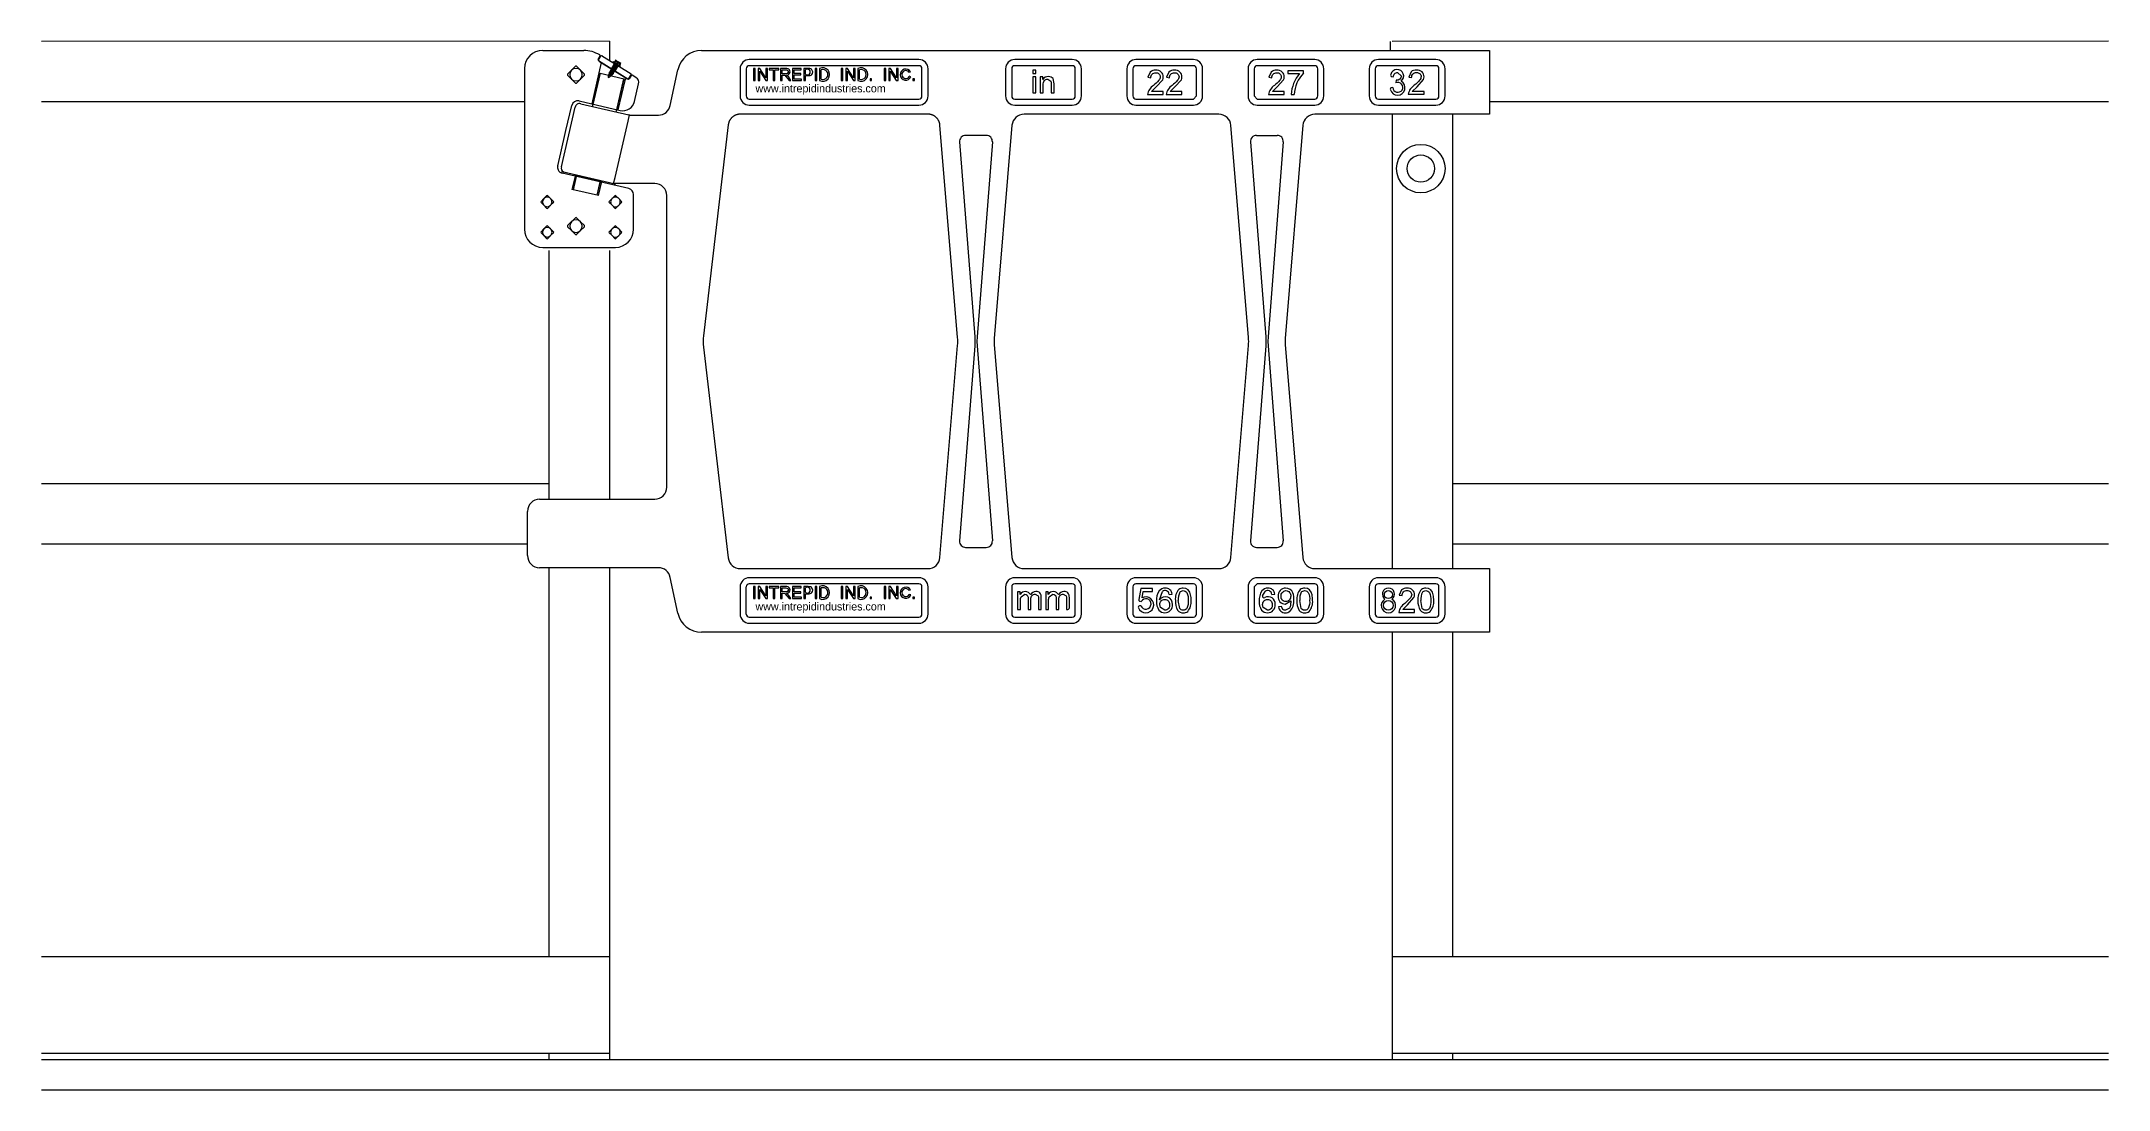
# Model space of a CAD drawing. Header units: inches. Extents: x -20 to 65.3, y -18.7 to 24.5.
import ezdxf

# ---------------------------------------------------------------- set-up
doc = ezdxf.new("R2010")
doc.units = ezdxf.units.IN
doc.header["$LTSCALE"] = 0.03937
doc.header["$MEASUREMENT"] = 0
doc.linetypes.add('DYN_DIM', pattern=[0.101481, 0.028995, -0.072487])
doc.styles.add('DYN_DIM', font='LFAX.TTF')

msp = doc.modelspace()

# ---------------------------------------------------------------- linework, layer by layer
for p, q in [((3.444, 24.505), (-19.986, 24.504)), ((0.694, 24.13), (2.386, 24.13)), ((2.981, 23.749), (3.068, 23.89)), ((3, 23.739), (3.098, 23.897)), ((3.058, 23.934), (3.045, 23.942)), ((3.143, 23.907), (3.168, 23.891)), ((3.168, 23.891), (4.303, 23.188)), ((3.444, 24.505), (3.444, 23.72)), ((7.248, 24.125), (39.755, 24.125)), ((35.653, 24.504), (35.653, 24.125)), ((65.289, 24.505), (35.728, 24.504)), ((39.755, 24.125), (39.755, 23.875)), ((-0.056, 23.38), (-0.056, 20.825)), ((1.724, 23.153), (1.885, 23.313)), ((1.885, 22.946), (1.724, 23.107)), ((1.885, 23.313), (2.046, 23.474)), ((2.092, 23.474), (2.253, 23.313)), ((2.253, 23.313), (2.414, 23.153)), ((2.414, 23.107), (2.253, 22.946)), ((3.11, 23.631), (2.716, 21.925)), ((2.76, 21.85), (3.07, 23.19)), ((2.763, 21.85), (3.072, 23.189)), ((4.212, 22.948), (2.991, 23.705)), ((3.011, 23.695), (3.037, 23.679)), ((3.011, 23.203), (4.107, 22.95)), ((3.037, 23.679), (4.171, 22.975)), ((3.402, 23.011), (3.424, 23.142)), ((3.538, 23.097), (3.411, 23.005)), ((3.477, 23.122), (3.424, 23.142)), ((3.426, 23.143), (3.431, 23.143)), ((3.431, 23.19), (3.428, 23.168)), ((3.428, 23.168), (3.429, 23.164)), ((3.428, 23.168), (3.493, 23.148)), ((3.435, 23.153), (3.428, 23.142)), ((3.455, 23.111), (3.428, 23.142)), ((3.428, 23.142), (3.48, 23.126)), ((3.436, 23.15), (3.429, 23.164)), ((3.537, 23.102), (3.431, 23.19)), ((3.501, 23.16), (3.431, 23.19)), ((3.487, 23.138), (3.435, 23.153)), ((3.435, 23.153), (3.509, 23.078)), ((3.437, 23.19), (3.46, 23.19)), ((3.448, 23.231), (3.448, 23.23)), ((3.448, 23.231), (3.525, 23.2)), ((3.452, 23.237), (3.449, 23.232)), ((3.465, 23.198), (3.449, 23.229)), ((3.529, 23.206), (3.452, 23.237)), ((3.452, 23.236), (3.504, 23.19)), ((3.452, 23.225), (3.519, 23.17)), ((3.455, 23.136), (3.508, 23.081)), ((3.455, 23.111), (3.509, 23.078)), ((3.465, 23.201), (3.457, 23.189)), ((3.531, 23.111), (3.457, 23.189)), ((3.457, 23.189), (3.509, 23.173)), ((3.459, 23.238), (3.49, 23.237)), ((3.516, 23.185), (3.465, 23.201)), ((3.465, 23.201), (3.538, 23.122)), ((3.48, 23.126), (3.477, 23.122)), ((3.477, 23.122), (3.538, 23.097)), ((3.481, 23.284), (3.478, 23.28)), ((3.478, 23.277), (3.478, 23.279)), ((3.478, 23.279), (3.555, 23.247)), ((3.494, 23.245), (3.478, 23.276)), ((3.48, 23.126), (3.531, 23.111)), ((3.558, 23.253), (3.481, 23.284)), ((3.481, 23.283), (3.533, 23.238)), ((3.548, 23.217), (3.481, 23.272)), ((3.494, 23.248), (3.487, 23.236)), ((3.513, 23.206), (3.487, 23.236)), ((3.487, 23.236), (3.538, 23.221)), ((3.493, 23.148), (3.487, 23.138)), ((3.538, 23.122), (3.487, 23.138)), ((3.489, 23.285), (3.519, 23.284)), ((3.572, 23.121), (3.493, 23.148)), ((3.545, 23.232), (3.494, 23.248)), ((3.494, 23.248), (3.539, 23.202)), ((3.509, 23.173), (3.501, 23.16)), ((3.506, 23.189), (3.573, 23.134)), ((3.507, 23.324), (3.507, 23.326)), ((3.507, 23.326), (3.584, 23.294)), ((3.524, 23.292), (3.507, 23.323)), ((3.511, 23.332), (3.508, 23.327)), ((3.509, 23.173), (3.56, 23.158)), ((3.51, 23.33), (3.562, 23.285)), ((3.578, 23.264), (3.51, 23.319)), ((3.588, 23.3), (3.511, 23.332)), ((3.523, 23.295), (3.516, 23.283)), ((3.543, 23.253), (3.516, 23.283)), ((3.516, 23.283), (3.567, 23.268)), ((3.56, 23.158), (3.516, 23.204)), ((3.525, 23.2), (3.516, 23.185)), ((3.568, 23.17), (3.516, 23.185)), ((3.518, 23.332), (3.548, 23.332)), ((3.521, 23.168), (3.572, 23.125)), ((3.575, 23.28), (3.523, 23.295)), ((3.523, 23.295), (3.568, 23.249)), ((3.525, 23.2), (3.602, 23.169)), ((3.527, 23.374), (3.659, 23.587)), ((3.538, 23.221), (3.529, 23.206)), ((3.606, 23.174), (3.529, 23.206)), ((3.661, 23.276), (3.531, 23.37)), ((3.538, 23.122), (3.531, 23.111)), ((3.531, 23.114), (3.538, 23.099)), ((3.535, 23.236), (3.603, 23.181)), ((3.536, 23.372), (3.536, 23.373)), ((3.536, 23.373), (3.613, 23.342)), ((3.537, 23.369), (3.536, 23.371)), ((3.563, 23.121), (3.536, 23.121)), ((3.54, 23.379), (3.537, 23.374)), ((3.543, 23.363), (3.537, 23.369)), ((3.538, 23.221), (3.59, 23.205)), ((3.538, 23.097), (3.539, 23.099)), ((3.617, 23.347), (3.54, 23.379)), ((3.54, 23.378), (3.586, 23.337)), ((3.553, 23.339), (3.54, 23.365)), ((3.541, 23.2), (3.568, 23.17)), ((3.553, 23.342), (3.545, 23.331)), ((3.572, 23.3), (3.545, 23.331)), ((3.545, 23.331), (3.597, 23.315)), ((3.59, 23.205), (3.545, 23.251)), ((3.555, 23.247), (3.545, 23.232)), ((3.597, 23.217), (3.545, 23.232)), ((3.547, 23.379), (3.577, 23.379)), ((3.607, 23.312), (3.547, 23.359)), ((3.602, 23.17), (3.551, 23.215)), ((3.591, 23.332), (3.553, 23.342)), ((3.553, 23.342), (3.597, 23.296)), ((3.555, 23.247), (3.632, 23.216)), ((3.567, 23.268), (3.558, 23.253)), ((3.635, 23.222), (3.558, 23.253)), ((3.56, 23.158), (3.568, 23.17)), ((3.56, 23.161), (3.576, 23.129)), ((3.577, 23.127), (3.563, 23.13)), ((3.565, 23.419), (3.565, 23.42)), ((3.565, 23.42), (3.642, 23.389)), ((3.565, 23.283), (3.632, 23.228)), ((3.595, 23.168), (3.565, 23.168)), ((3.574, 23.123), (3.565, 23.129)), ((3.569, 23.426), (3.566, 23.421)), ((3.582, 23.387), (3.566, 23.418)), ((3.567, 23.268), (3.619, 23.252)), ((3.646, 23.395), (3.569, 23.426)), ((3.569, 23.425), (3.621, 23.379)), ((3.636, 23.359), (3.569, 23.414)), ((3.57, 23.247), (3.597, 23.217)), ((3.572, 23.121), (3.574, 23.123)), ((3.619, 23.252), (3.574, 23.298)), ((3.576, 23.126), (3.574, 23.123)), ((3.582, 23.39), (3.575, 23.378)), ((3.601, 23.347), (3.575, 23.378)), ((3.575, 23.378), (3.626, 23.362)), ((3.584, 23.294), (3.575, 23.28)), ((3.626, 23.264), (3.575, 23.28)), ((3.576, 23.427), (3.607, 23.426)), ((3.577, 23.129), (3.577, 23.127)), ((3.632, 23.217), (3.58, 23.263)), ((3.633, 23.374), (3.582, 23.39)), ((3.582, 23.39), (3.627, 23.343)), ((3.584, 23.294), (3.661, 23.263)), ((3.599, 23.294), (3.587, 23.3)), ((3.603, 23.655), (3.588, 23.631)), ((3.597, 23.315), (3.588, 23.3)), ((3.665, 23.269), (3.588, 23.3)), ((3.589, 23.208), (3.606, 23.177)), ((3.597, 23.217), (3.59, 23.205)), ((3.604, 23.327), (3.594, 23.331)), ((3.594, 23.33), (3.663, 23.272)), ((3.624, 23.215), (3.594, 23.216)), ((3.598, 23.473), (3.595, 23.468)), ((3.595, 23.466), (3.595, 23.467)), ((3.595, 23.467), (3.672, 23.436)), ((3.611, 23.434), (3.595, 23.465)), ((3.597, 23.315), (3.646, 23.298)), ((3.675, 23.442), (3.598, 23.473)), ((3.598, 23.472), (3.65, 23.426)), ((3.665, 23.406), (3.598, 23.461)), ((3.599, 23.294), (3.626, 23.264)), ((3.605, 23.173), (3.602, 23.169)), ((3.898, 23.472), (3.603, 23.655)), ((3.648, 23.299), (3.603, 23.346)), ((3.611, 23.437), (3.604, 23.425)), ((3.631, 23.395), (3.604, 23.425)), ((3.604, 23.425), (3.655, 23.409)), ((3.613, 23.342), (3.604, 23.327)), ((3.655, 23.311), (3.604, 23.327)), ((3.606, 23.474), (3.636, 23.473)), ((3.606, 23.176), (3.606, 23.174)), ((3.661, 23.264), (3.609, 23.31)), ((3.663, 23.421), (3.611, 23.437)), ((3.611, 23.437), (3.656, 23.391)), ((3.613, 23.342), (3.69, 23.31)), ((3.626, 23.362), (3.617, 23.347)), ((3.619, 23.252), (3.626, 23.264)), ((3.619, 23.255), (3.635, 23.224)), ((3.623, 23.377), (3.69, 23.322)), ((3.654, 23.262), (3.623, 23.263)), ((3.624, 23.513), (3.624, 23.515)), ((3.624, 23.515), (3.778, 23.452)), ((3.641, 23.481), (3.624, 23.512)), ((3.625, 23.516), (3.628, 23.521)), ((3.626, 23.362), (3.677, 23.347)), ((3.695, 23.453), (3.627, 23.508)), ((3.782, 23.458), (3.628, 23.521)), ((3.628, 23.519), (3.679, 23.474)), ((3.629, 23.342), (3.655, 23.311)), ((3.635, 23.221), (3.632, 23.216)), ((3.64, 23.484), (3.633, 23.472)), ((3.66, 23.442), (3.633, 23.472)), ((3.633, 23.472), (3.684, 23.457)), ((3.677, 23.347), (3.633, 23.393)), ((3.642, 23.389), (3.633, 23.374)), ((3.685, 23.358), (3.633, 23.374)), ((3.635, 23.521), (3.665, 23.521)), ((3.635, 23.223), (3.635, 23.222)), ((3.69, 23.312), (3.638, 23.357)), ((3.743, 23.453), (3.64, 23.484)), ((3.64, 23.484), (3.685, 23.438)), ((3.642, 23.389), (3.719, 23.357)), ((3.7, 23.719), (3.644, 23.629)), ((3.655, 23.409), (3.646, 23.395)), ((3.723, 23.363), (3.646, 23.395)), ((3.646, 23.298), (3.648, 23.299)), ((3.655, 23.311), (3.648, 23.299)), ((3.648, 23.303), (3.65, 23.298)), ((3.65, 23.298), (3.652, 23.295)), ((3.652, 23.624), (3.708, 23.714)), ((3.652, 23.425), (3.72, 23.37)), ((3.652, 23.295), (3.664, 23.271)), ((3.653, 23.56), (3.653, 23.562)), ((3.653, 23.562), (3.8, 23.499)), ((3.683, 23.31), (3.653, 23.31)), ((3.657, 23.568), (3.654, 23.563)), ((3.67, 23.528), (3.654, 23.56)), ((3.655, 23.409), (3.707, 23.394)), ((3.757, 23.525), (3.657, 23.568)), ((3.709, 23.521), (3.657, 23.567)), ((3.67, 23.544), (3.657, 23.555)), ((3.658, 23.389), (3.685, 23.358)), ((3.66, 23.292), (3.658, 23.291)), ((3.664, 23.268), (3.661, 23.263)), ((3.67, 23.531), (3.662, 23.519)), ((3.689, 23.489), (3.662, 23.519)), ((3.662, 23.519), (3.765, 23.488)), ((3.707, 23.394), (3.662, 23.44)), ((3.672, 23.436), (3.663, 23.421)), ((3.714, 23.406), (3.663, 23.421)), ((3.664, 23.568), (3.69, 23.568)), ((3.665, 23.27), (3.665, 23.269)), ((3.719, 23.359), (3.668, 23.404)), ((3.773, 23.5), (3.67, 23.531)), ((3.67, 23.531), (3.706, 23.492)), ((3.672, 23.436), (3.749, 23.405)), ((3.684, 23.457), (3.675, 23.442)), ((3.752, 23.411), (3.675, 23.442)), ((3.677, 23.347), (3.685, 23.358)), ((3.677, 23.35), (3.694, 23.318)), ((3.694, 23.316), (3.677, 23.32)), ((3.68, 23.279), (3.812, 23.492)), ((3.682, 23.472), (3.749, 23.417)), ((3.712, 23.357), (3.682, 23.357)), ((3.684, 23.457), (3.736, 23.441)), ((3.687, 23.436), (3.714, 23.406)), ((3.689, 23.701), (3.901, 23.569)), ((3.718, 23.536), (3.691, 23.566)), ((3.736, 23.441), (3.691, 23.487)), ((3.691, 23.311), (3.693, 23.315)), ((3.694, 23.318), (3.694, 23.316)), ((3.749, 23.406), (3.697, 23.452)), ((3.703, 23.725), (3.7, 23.719)), ((3.708, 23.714), (3.7, 23.719)), ((3.705, 23.725), (3.703, 23.725)), ((3.705, 23.725), (3.757, 23.692)), ((3.716, 23.507), (3.706, 23.492)), ((3.706, 23.492), (3.714, 23.485)), ((3.706, 23.397), (3.723, 23.366)), ((3.714, 23.406), (3.707, 23.394)), ((3.719, 23.513), (3.711, 23.519)), ((3.741, 23.404), (3.711, 23.405)), ((3.724, 23.5), (3.716, 23.507)), ((3.717, 23.483), (3.743, 23.453)), ((3.728, 23.528), (3.719, 23.513)), ((3.722, 23.362), (3.719, 23.357)), ((3.728, 23.528), (3.72, 23.535)), ((3.723, 23.365), (3.723, 23.363)), ((3.778, 23.453), (3.726, 23.499)), ((3.765, 23.488), (3.728, 23.528)), ((3.728, 23.506), (3.778, 23.464)), ((3.733, 23.705), (3.747, 23.698)), ((3.736, 23.539), (3.746, 23.531)), ((3.743, 23.453), (3.736, 23.441)), ((3.736, 23.444), (3.752, 23.413)), ((3.771, 23.451), (3.74, 23.452)), ((3.799, 23.658), (3.743, 23.568)), ((3.748, 23.529), (3.773, 23.5)), ((3.752, 23.409), (3.749, 23.405)), ((3.752, 23.412), (3.752, 23.411)), ((3.758, 23.558), (3.814, 23.649)), ((3.773, 23.5), (3.765, 23.488)), ((3.765, 23.491), (3.781, 23.46)), ((3.769, 23.685), (3.863, 23.626)), ((3.802, 23.498), (3.77, 23.499)), ((3.781, 23.457), (3.778, 23.452)), ((3.782, 23.459), (3.782, 23.458)), ((3.799, 23.658), (3.814, 23.649)), ((3.851, 23.633), (3.839, 23.639)), ((3.905, 23.592), (3.849, 23.502)), ((3.857, 23.497), (3.913, 23.588)), ((3.915, 23.594), (3.873, 23.62)), ((3.884, 23.448), (3.898, 23.472)), ((3.913, 23.588), (3.905, 23.592)), ((3.913, 23.588), (3.916, 23.593)), ((3.916, 23.593), (3.915, 23.594)), ((4.241, 22.969), (4.339, 23.127)), ((4.343, 23.1), (4.256, 22.958)), ((4.303, 23.188), (4.329, 23.172)), ((4.541, 23.015), (4.387, 23.11)), ((5.957, 21.859), (6.27, 23.333)), ((8.839, 23.375), (8.839, 22.25)), ((9.089, 23.375), (9.089, 22.25)), ((16.214, 23.75), (9.214, 23.75)), ((16.214, 23.5), (9.214, 23.5)), ((9.393, 23.384), (9.393, 22.887)), ((9.459, 23.384), (9.393, 23.384)), ((9.459, 22.887), (9.459, 23.384)), ((9.58, 23.384), (9.58, 22.887)), ((9.65, 23.384), (9.58, 23.384)), ((9.646, 23.268), (9.895, 22.887)), ((9.646, 22.887), (9.646, 23.268)), ((9.899, 23.003), (9.65, 23.384)), ((9.899, 23.384), (9.899, 23.003)), ((9.966, 23.384), (9.899, 23.384)), ((9.966, 22.887), (9.966, 23.384)), ((10.041, 23.384), (10.041, 23.327)), ((10.432, 23.384), (10.041, 23.384)), ((10.041, 23.327), (10.203, 23.327)), ((10.203, 23.327), (10.203, 22.887)), ((10.27, 23.327), (10.432, 23.327)), ((10.27, 22.887), (10.27, 23.327)), ((10.432, 23.327), (10.432, 23.384)), ((10.502, 23.384), (10.502, 22.887)), ((10.568, 23.164), (10.568, 23.327)), ((10.568, 23.107), (10.68, 23.104)), ((10.568, 22.887), (10.568, 23.107)), ((10.68, 23.104), (10.855, 22.887)), ((10.848, 23.022), (10.758, 23.113)), ((11.002, 23.384), (11.002, 22.887)), ((11.357, 23.384), (11.002, 23.384)), ((11.068, 23.327), (11.357, 23.327)), ((11.068, 23.173), (11.068, 23.327)), ((11.339, 23.173), (11.068, 23.173)), ((11.068, 23.116), (11.339, 23.116)), ((11.068, 22.944), (11.068, 23.116)), ((11.339, 23.116), (11.339, 23.173)), ((11.357, 23.327), (11.357, 23.384)), ((11.463, 23.384), (11.463, 22.887)), ((11.529, 23.149), (11.529, 23.327)), ((11.529, 22.887), (11.529, 23.092)), ((11.929, 23.384), (11.929, 22.887)), ((11.996, 23.384), (11.929, 23.384)), ((11.996, 22.887), (11.996, 23.384)), ((12.116, 23.384), (12.116, 22.887)), ((12.182, 22.944), (12.182, 23.327)), ((13.008, 23.384), (13.008, 22.887)), ((13.074, 23.384), (13.008, 23.384)), ((13.074, 22.887), (13.074, 23.384)), ((13.194, 23.384), (13.194, 22.887)), ((13.265, 23.384), (13.194, 23.384)), ((13.261, 23.268), (13.51, 22.887)), ((13.261, 22.887), (13.261, 23.268)), ((13.514, 23.003), (13.265, 23.384)), ((13.514, 23.384), (13.514, 23.003)), ((13.58, 23.384), (13.514, 23.384)), ((13.58, 22.887), (13.58, 23.384)), ((13.694, 23.384), (13.694, 22.887)), ((13.761, 22.944), (13.761, 23.327)), ((14.779, 23.384), (14.779, 22.887)), ((14.845, 23.384), (14.779, 23.384)), ((14.845, 22.887), (14.845, 23.384)), ((14.966, 23.384), (14.966, 22.887)), ((15.036, 23.384), (14.966, 23.384)), ((15.032, 23.268), (15.281, 22.887)), ((15.032, 22.887), (15.032, 23.268)), ((15.285, 23.003), (15.036, 23.384)), ((15.285, 23.384), (15.285, 23.003)), ((15.351, 23.384), (15.285, 23.384)), ((15.351, 22.887), (15.351, 23.384)), ((15.803, 23.232), (15.869, 23.247)), ((15.881, 23.045), (15.815, 23.061)), ((16.339, 22.25), (16.339, 23.375)), ((16.589, 22.25), (16.589, 23.375)), ((19.79, 23.375), (19.79, 22.25)), ((20.04, 23.375), (20.04, 22.25)), ((22.54, 23.75), (20.165, 23.75)), ((22.54, 23.5), (20.165, 23.5)), ((20.909, 23.309), (20.909, 23.171)), ((21.03, 23.309), (20.909, 23.309)), ((20.909, 23.171), (21.03, 23.171)), ((20.909, 23.038), (20.909, 22.378)), ((21.03, 23.038), (20.909, 23.038)), ((21.03, 23.171), (21.03, 23.309)), ((21.03, 22.378), (21.03, 23.038)), ((21.217, 23.038), (21.217, 22.378)), ((21.325, 23.038), (21.217, 23.038)), ((21.325, 22.936), (21.325, 23.038)), ((22.665, 22.25), (22.665, 23.375)), ((22.915, 22.25), (22.915, 23.375)), ((24.79, 23.375), (24.79, 22.25)), ((25.04, 23.375), (25.04, 22.25)), ((27.54, 23.75), (25.165, 23.75)), ((27.54, 23.5), (25.165, 23.5)), ((27.665, 22.25), (27.665, 23.375)), ((27.915, 22.25), (27.915, 23.375)), ((29.79, 23.375), (29.79, 22.25)), ((30.04, 23.375), (30.04, 22.25)), ((32.54, 23.75), (30.165, 23.75)), ((32.54, 23.5), (30.165, 23.5)), ((31.427, 23.294), (31.427, 23.174)), ((32.072, 23.294), (31.427, 23.294)), ((31.427, 23.174), (31.915, 23.174)), ((32.072, 23.197), (32.072, 23.294)), ((32.665, 22.25), (32.665, 23.375)), ((32.915, 22.25), (32.915, 23.375)), ((34.79, 23.375), (34.79, 22.25)), ((35.04, 23.375), (35.04, 22.25)), ((37.54, 23.75), (35.165, 23.75)), ((37.54, 23.5), (35.165, 23.5)), ((35.727, 23.052), (35.778, 23.044)), ((36.417, 23.032), (36.537, 23.014)), ((37.665, 22.25), (37.665, 23.375)), ((37.915, 22.25), (37.915, 23.375)), ((39.755, 23.875), (39.755, 21.75)), ((2.046, 22.785), (1.885, 22.946)), ((2.253, 22.946), (2.092, 22.785)), ((3.402, 23.011), (3.411, 23.005)), ((3.737, 21.625), (4.046, 22.964)), ((3.74, 21.624), (4.049, 22.964)), ((3.812, 21.672), (4.107, 22.95)), ((4.12, 23.005), (4.107, 22.95)), ((4.171, 22.975), (4.197, 22.959)), ((4.488, 22.029), (4.653, 22.746)), ((9.393, 22.887), (9.459, 22.887)), ((9.58, 22.887), (9.646, 22.887)), ((9.895, 22.887), (9.966, 22.887)), ((10.203, 22.887), (10.27, 22.887)), ((10.502, 22.887), (10.568, 22.887)), ((10.932, 22.887), (10.848, 23.022)), ((10.855, 22.887), (10.932, 22.887)), ((11.002, 22.887), (11.369, 22.887)), ((11.369, 22.944), (11.068, 22.944)), ((11.369, 22.887), (11.369, 22.944)), ((11.463, 22.887), (11.529, 22.887)), ((11.929, 22.887), (11.996, 22.887)), ((13.008, 22.887), (13.074, 22.887)), ((13.194, 22.887), (13.261, 22.887)), ((13.51, 22.887), (13.58, 22.887)), ((14.197, 22.953), (14.197, 22.887)), ((14.264, 22.953), (14.197, 22.953)), ((14.197, 22.887), (14.264, 22.887)), ((14.264, 22.887), (14.264, 22.953)), ((14.779, 22.887), (14.845, 22.887)), ((14.966, 22.887), (15.032, 22.887)), ((15.281, 22.887), (15.351, 22.887)), ((15.969, 22.953), (15.969, 22.887)), ((16.035, 22.953), (15.969, 22.953)), ((15.969, 22.887), (16.035, 22.887)), ((16.035, 22.887), (16.035, 22.953)), ((20.909, 22.378), (21.03, 22.378)), ((21.217, 22.378), (21.337, 22.378)), ((21.674, 22.378), (21.795, 22.378)), ((25.641, 22.312), (26.292, 22.312)), ((25.659, 23.023), (25.78, 23.005)), ((26.292, 22.433), (25.803, 22.433)), ((26.292, 22.312), (26.292, 22.433)), ((26.412, 22.312), (27.063, 22.312)), ((26.431, 23.023), (26.551, 23.005)), ((27.063, 22.433), (26.574, 22.433)), ((27.063, 22.312), (27.063, 22.433)), ((27.54, 22.125), (27.665, 22.25)), ((30.04, 22.25), (30.165, 22.125)), ((30.632, 22.312), (31.283, 22.312)), ((30.65, 23.023), (30.771, 23.005)), ((31.283, 22.433), (30.794, 22.433)), ((31.283, 22.312), (31.283, 22.433)), ((31.566, 22.312), (31.686, 22.312)), ((35.766, 22.599), (35.71, 22.59)), ((35.902, 22.9), (35.888, 22.791)), ((36.399, 22.322), (37.049, 22.322)), ((37.049, 22.442), (36.56, 22.442)), ((37.049, 22.322), (37.049, 22.442)), ((-0.056, 22.005), (-19.986, 22.004)), ((1.47, 19.326), (2.038, 21.787)), ((1.654, 20.825), (1.893, 21.859)), ((2.193, 22.046), (3.888, 21.655)), ((2.263, 21.927), (4.251, 21.468)), ((4.214, 21.213), (4.273, 21.466)), ((4.294, 21.463), (4.251, 21.468)), ((4.294, 21.463), (5.468, 21.463)), ((9.214, 22.125), (16.214, 22.125)), ((9.214, 21.875), (16.214, 21.875)), ((20.165, 22.125), (22.54, 22.125)), ((20.165, 21.875), (22.54, 21.875)), ((28.584, 21.5), (20.55, 21.5)), ((25.165, 22.125), (27.54, 22.125)), ((25.165, 21.875), (27.54, 21.875)), ((30.165, 22.125), (32.54, 22.125)), ((30.165, 21.875), (32.54, 21.875)), ((39.755, 21.5), (32.55, 21.5)), ((35.165, 22.125), (37.54, 22.125)), ((35.165, 21.875), (37.54, 21.875)), ((35.728, 21.5), (35.728, 2.75)), ((38.228, 21.5), (38.228, 2.75)), ((65.289, 22.005), (39.755, 22.004)), ((39.755, 21.75), (39.755, 21.5)), ((-0.056, 20.825), (-0.056, 19.908)), ((1.442, 19.908), (1.654, 20.825)), ((3.678, 18.888), (4.214, 21.213)), ((8.348, 21.058), (7.329, 12.358)), ((17.809, 12.291), (17.082, 21.041)), ((18.993, 20.625), (18.139, 20.625)), ((20.052, 21.042), (19.321, 12.249)), ((29.809, 12.291), (29.082, 21.042)), ((30.139, 20.625), (30.993, 20.625)), ((32.052, 21.042), (31.321, 12.249)), ((-0.056, 19.908), (-0.056, 19.2)), ((1.316, 19.362), (1.442, 19.908)), ((17.89, 20.354), (18.517, 12.311)), ((19.242, 20.354), (18.615, 12.311)), ((29.89, 20.354), (30.517, 12.311)), ((31.242, 20.354), (30.615, 12.311)), ((-0.056, 19.2), (-0.056, 16.754)), ((1.479, 19.069), (1.493, 19.129)), ((1.479, 19.068), (1.479, 19.069)), ((1.479, 19.068), (1.489, 19.065)), ((1.493, 19.129), (3.685, 18.622)), ((4.25, 18.428), (1.504, 19.062)), ((1.549, 19.12), (3.629, 18.635)), ((2.027, 18.941), (1.901, 18.393)), ((1.959, 18.379), (2.094, 18.964)), ((1.961, 18.378), (2.102, 18.988)), ((2.025, 18.942), (2.039, 19.003)), ((2.027, 18.941), (2.035, 18.977)), ((2.036, 18.977), (3.132, 18.724)), ((2.936, 18.154), (3.076, 18.763)), ((3.62, 18.638), (3.678, 18.888)), ((0.625, 17.902), (0.742, 18.019)), ((0.742, 18.019), (0.858, 18.135)), ((0.904, 18.135), (1.021, 18.019)), ((1.021, 18.019), (1.138, 17.902)), ((2.994, 18.14), (1.901, 18.393)), ((2.938, 18.153), (3.073, 18.738)), ((2.994, 18.14), (2.996, 18.14)), ((2.997, 18.139), (3.132, 18.724)), ((3.126, 18.687), (3.14, 18.748)), ((3.438, 17.902), (3.554, 18.019)), ((3.554, 18.019), (3.671, 18.135)), ((3.63, 18.637), (3.641, 18.638)), ((5.316, 18.638), (3.641, 18.638)), ((3.671, 18.561), (3.685, 18.622)), ((3.717, 18.135), (3.834, 18.019)), ((3.834, 18.019), (3.95, 17.902)), ((4.444, 16.754), (4.444, 18.184)), ((5.816, 6.113), (5.816, 18.138)), ((0.742, 17.739), (0.625, 17.856)), ((0.858, 17.623), (0.742, 17.739)), ((1.021, 17.739), (0.904, 17.623)), ((1.138, 17.856), (1.021, 17.739)), ((1.724, 16.902), (2.046, 17.224)), ((2.092, 17.224), (2.253, 17.063)), ((2.253, 17.063), (2.414, 16.903)), ((3.554, 17.739), (3.438, 17.856)), ((3.671, 17.623), (3.554, 17.739)), ((3.834, 17.74), (3.717, 17.623)), ((3.95, 17.856), (3.834, 17.74)), ((0.625, 16.652), (0.742, 16.769)), ((0.742, 16.489), (0.625, 16.606)), ((0.742, 16.769), (0.858, 16.885)), ((0.858, 16.373), (0.742, 16.489)), ((0.904, 16.885), (1.021, 16.769)), ((1.021, 16.489), (0.904, 16.373)), ((1.021, 16.769), (1.138, 16.652)), ((1.138, 16.606), (1.021, 16.49)), ((1.885, 16.696), (1.724, 16.856)), ((2.046, 16.535), (1.885, 16.696)), ((2.253, 16.696), (2.092, 16.535)), ((2.414, 16.857), (2.253, 16.696)), ((3.438, 16.652), (3.554, 16.769)), ((3.554, 16.489), (3.438, 16.606)), ((3.554, 16.769), (3.671, 16.885)), ((3.671, 16.373), (3.554, 16.489)), ((3.717, 16.885), (3.834, 16.769)), ((3.834, 16.49), (3.717, 16.373)), ((3.834, 16.769), (3.95, 16.652)), ((3.95, 16.606), (3.834, 16.49)), ((0.694, 16.004), (3.694, 16.004)), ((0.944, 15.879), (0.944, 5.613)), ((3.444, 15.879), (3.444, 5.613)), ((17.082, 3.209), (17.809, 11.959)), ((18.517, 11.939), (17.89, 3.896)), ((18.517, 12.311), (18.524, 12.125)), ((18.524, 12.125), (18.517, 11.939)), ((18.615, 12.311), (18.608, 12.125)), ((18.615, 12.311), (18.608, 12.125)), ((18.608, 12.125), (18.615, 11.939)), ((18.615, 11.939), (19.242, 3.896)), ((19.321, 12.001), (20.052, 3.209)), ((29.082, 3.209), (29.809, 11.959)), ((30.517, 11.939), (29.89, 3.896)), ((30.517, 12.311), (30.524, 12.125)), ((30.524, 12.125), (30.517, 11.939)), ((30.615, 12.311), (30.608, 12.125)), ((30.608, 12.125), (30.615, 11.939)), ((30.615, 11.939), (31.242, 3.896)), ((31.321, 12.001), (32.052, 3.209)), ((7.329, 11.893), (8.348, 3.192)), ((0.944, 6.255), (-19.986, 6.254)), ((65.289, 6.255), (38.228, 6.254)), ((0.567, 5.613), (5.316, 5.613)), ((0.067, 3.287), (0.067, 5.113)), ((0.067, 3.755), (-19.986, 3.754)), ((18.139, 3.625), (18.993, 3.625)), ((30.139, 3.625), (30.993, 3.625)), ((65.289, 3.755), (38.228, 3.754)), ((5.468, 2.787), (0.567, 2.787)), ((0.944, 2.787), (0.944, -13.258)), ((3.444, 2.787), (3.444, -17.496)), ((8.844, 2.75), (16.584, 2.75)), ((20.55, 2.75), (28.584, 2.75)), ((32.55, 2.75), (39.753, 2.75)), ((39.754, 2.75), (39.754, 2.5)), ((6.27, 0.917), (5.957, 2.391)), ((8.839, 2), (8.839, 0.875)), ((9.089, 0.875), (9.089, 2)), ((16.214, 2.375), (9.214, 2.375)), ((16.214, 2.125), (9.214, 2.125)), ((9.393, 2.009), (9.393, 1.512)), ((9.459, 2.009), (9.393, 2.009)), ((9.459, 1.512), (9.459, 2.009)), ((9.58, 2.009), (9.58, 1.512)), ((9.65, 2.009), (9.58, 2.009)), ((9.646, 1.893), (9.895, 1.512)), ((9.646, 1.512), (9.646, 1.893)), ((9.899, 1.628), (9.65, 2.009)), ((9.899, 2.009), (9.899, 1.628)), ((9.966, 2.009), (9.899, 2.009)), ((9.966, 1.512), (9.966, 2.009)), ((10.041, 2.009), (10.041, 1.952)), ((10.432, 2.009), (10.041, 2.009)), ((10.041, 1.952), (10.203, 1.952)), ((10.203, 1.952), (10.203, 1.512)), ((10.27, 1.952), (10.432, 1.952)), ((10.27, 1.512), (10.27, 1.952)), ((10.432, 1.952), (10.432, 2.009)), ((10.502, 2.009), (10.502, 1.512)), ((10.568, 1.789), (10.568, 1.952)), ((10.568, 1.732), (10.68, 1.73)), ((10.568, 1.512), (10.568, 1.732)), ((10.68, 1.73), (10.855, 1.512)), ((10.848, 1.647), (10.758, 1.738)), ((11.002, 2.009), (11.002, 1.512)), ((11.357, 2.009), (11.002, 2.009)), ((11.068, 1.952), (11.357, 1.952)), ((11.068, 1.798), (11.068, 1.952)), ((11.339, 1.798), (11.068, 1.798)), ((11.068, 1.741), (11.339, 1.741)), ((11.068, 1.569), (11.068, 1.741)), ((11.339, 1.741), (11.339, 1.798)), ((11.357, 1.952), (11.357, 2.009)), ((11.463, 2.009), (11.463, 1.512)), ((11.529, 1.774), (11.529, 1.952)), ((11.529, 1.512), (11.529, 1.717)), ((11.929, 2.009), (11.929, 1.512)), ((11.996, 2.009), (11.929, 2.009)), ((11.996, 1.512), (11.996, 2.009)), ((12.116, 2.009), (12.116, 1.512)), ((12.182, 1.569), (12.182, 1.952)), ((13.008, 2.009), (13.008, 1.512)), ((13.074, 2.009), (13.008, 2.009)), ((13.074, 1.512), (13.074, 2.009)), ((13.194, 2.009), (13.194, 1.512)), ((13.265, 2.009), (13.194, 2.009)), ((13.261, 1.893), (13.51, 1.512)), ((13.261, 1.512), (13.261, 1.893)), ((13.514, 1.628), (13.265, 2.009)), ((13.514, 2.009), (13.514, 1.628)), ((13.58, 2.009), (13.514, 2.009)), ((13.58, 1.512), (13.58, 2.009)), ((13.694, 2.009), (13.694, 1.512)), ((13.761, 1.569), (13.761, 1.952)), ((14.779, 2.009), (14.779, 1.512)), ((14.845, 2.009), (14.779, 2.009)), ((14.845, 1.512), (14.845, 2.009)), ((14.966, 2.009), (14.966, 1.512)), ((15.036, 2.009), (14.966, 2.009)), ((15.032, 1.893), (15.281, 1.512)), ((15.032, 1.512), (15.032, 1.893)), ((15.285, 1.628), (15.036, 2.009)), ((15.285, 2.009), (15.285, 1.628)), ((15.351, 2.009), (15.285, 2.009)), ((15.351, 1.512), (15.351, 2.009)), ((15.803, 1.857), (15.869, 1.872)), ((16.339, 0.875), (16.339, 2)), ((16.589, 0.875), (16.589, 2)), ((19.79, 2), (19.79, 0.875)), ((20.04, 2), (20.04, 0.875)), ((22.54, 2.375), (20.165, 2.375)), ((22.54, 2.125), (20.165, 2.125)), ((20.286, 1.793), (20.286, 1.07)), ((20.394, 1.793), (20.286, 1.793)), ((20.394, 1.685), (20.394, 1.793)), ((21.443, 1.793), (21.443, 1.07)), ((21.551, 1.793), (21.443, 1.793)), ((21.551, 1.685), (21.551, 1.793)), ((22.665, 0.875), (22.665, 2)), ((22.915, 0.875), (22.915, 2)), ((24.79, 2), (24.79, 0.875)), ((25.04, 2), (25.04, 0.875)), ((27.54, 2.375), (25.165, 2.375)), ((27.54, 2.125), (25.165, 2.125)), ((25.371, 1.929), (25.282, 1.48)), ((25.847, 1.929), (25.371, 1.929)), ((25.418, 1.547), (25.47, 1.808)), ((25.47, 1.808), (25.847, 1.808)), ((25.847, 1.808), (25.847, 1.929)), ((26.136, 1.459), (26.259, 1.812)), ((27.665, 0.875), (27.665, 2)), ((27.915, 0.875), (27.915, 2)), ((29.79, 2), (29.79, 0.875)), ((30.165, 2.125), (30.04, 2)), ((30.04, 2), (30.04, 0.875)), ((32.54, 2.375), (30.165, 2.375)), ((32.54, 2.125), (30.165, 2.125)), ((30.389, 1.626), (30.496, 1.812)), ((32.665, 0.875), (32.665, 2)), ((32.915, 0.875), (32.915, 2)), ((34.79, 2), (34.79, 0.875)), ((35.04, 2), (35.04, 0.875)), ((37.54, 2.375), (35.165, 2.375)), ((37.54, 2.125), (35.165, 2.125)), ((37.665, 0.875), (37.665, 2)), ((37.915, 0.875), (37.915, 2)), ((39.753, 2.5), (39.753, 0.375)), ((9.393, 1.512), (9.459, 1.512)), ((9.58, 1.512), (9.646, 1.512)), ((9.895, 1.512), (9.966, 1.512)), ((10.203, 1.512), (10.27, 1.512)), ((10.502, 1.512), (10.568, 1.512)), ((10.932, 1.512), (10.848, 1.647)), ((10.855, 1.512), (10.932, 1.512)), ((11.002, 1.512), (11.369, 1.512)), ((11.369, 1.569), (11.068, 1.569)), ((11.369, 1.512), (11.369, 1.569)), ((11.463, 1.512), (11.529, 1.512)), ((11.929, 1.512), (11.996, 1.512)), ((13.008, 1.512), (13.074, 1.512)), ((13.194, 1.512), (13.261, 1.512)), ((13.51, 1.512), (13.58, 1.512)), ((14.197, 1.578), (14.197, 1.512)), ((14.264, 1.578), (14.197, 1.578)), ((14.197, 1.512), (14.264, 1.512)), ((14.264, 1.512), (14.264, 1.578)), ((14.779, 1.512), (14.845, 1.512)), ((14.966, 1.512), (15.032, 1.512)), ((15.281, 1.512), (15.351, 1.512)), ((15.881, 1.67), (15.815, 1.686)), ((15.969, 1.578), (15.969, 1.512)), ((16.035, 1.578), (15.969, 1.578)), ((15.969, 1.512), (16.035, 1.512)), ((16.035, 1.512), (16.035, 1.578)), ((20.286, 1.07), (20.406, 1.07)), ((20.714, 1.07), (20.834, 1.07)), ((21.141, 1.07), (21.262, 1.07)), ((21.443, 1.07), (21.563, 1.07)), ((21.87, 1.07), (21.991, 1.07)), ((22.298, 1.07), (22.356, 1.07)), ((25.371, 1.218), (25.319, 1.213)), ((25.333, 1.406), (25.383, 1.398)), ((26.534, 1.688), (26.654, 1.7)), ((30.771, 1.688), (30.891, 1.7)), ((31.168, 1.188), (31.048, 1.176)), ((36.009, 0.947), (36.659, 0.947)), ((36.027, 1.657), (36.147, 1.639)), ((36.659, 1.067), (36.17, 1.067)), ((36.659, 0.947), (36.659, 1.067)), ((39.753, 0.125), (7.248, 0.125)), ((9.214, 0.75), (16.214, 0.75)), ((9.214, 0.5), (16.214, 0.5)), ((20.165, 0.75), (22.54, 0.75)), ((20.165, 0.5), (22.54, 0.5)), ((25.165, 0.75), (27.54, 0.75)), ((25.165, 0.5), (27.54, 0.5)), ((30.165, 0.75), (32.54, 0.75)), ((30.165, 0.5), (32.54, 0.5)), ((35.165, 0.75), (37.54, 0.75)), ((35.165, 0.5), (37.54, 0.5)), ((35.728, 0.125), (35.728, -17.496)), ((38.228, 0.125), (38.228, -13.258)), ((39.753, 0.375), (39.753, 0.125)), ((-19.986, -13.246), (3.444, -13.246)), ((35.728, -13.246), (65.289, -13.246)), ((-19.986, -17.246), (3.444, -17.246)), ((-19.986, -17.496), (65.289, -17.496)), ((0.944, -17.246), (0.944, -17.496)), ((35.728, -17.246), (65.289, -17.246)), ((38.228, -17.246), (38.228, -17.496)), ((-19.986, -18.746), (65.289, -18.746))]:
    msp.add_line(p, q)
at = {"linetype": 'DYN_DIM'}
for p, q in [((2.754, 21.814), (2.777, 21.911)), ((3.729, 21.589), (3.751, 21.686))]:
    msp.add_line(p, q, dxfattribs=at)
for points in [[(10.758, 23.113, 0.172572), (10.862, 23.159, 0.197006), (10.896, 23.248, 0.139196), (10.876, 23.323, 0.169467), (10.821, 23.37, 0.08851), (10.721, 23.384), (10.502, 23.384)], [(10.568, 23.327), (10.724, 23.327, -0.17972), (10.804, 23.304, -0.22611), (10.83, 23.247), (10.778, 23.173, -0.083678), (10.708, 23.164), (10.568, 23.164)], [(11.529, 23.092), (11.652, 23.092, 0.208374), (11.794, 23.135, 0.191652), (11.833, 23.241), (11.779, 23.356, 0.112259), (11.719, 23.379), (11.646, 23.384), (11.463, 23.384)], [(21.795, 22.378), (21.795, 22.757), (21.751, 22.966, 0.138515), (21.67, 23.027, 0.103394), (21.552, 23.05, 0.262916), (21.325, 22.936)], [(25.78, 23.005, -0.202699), (25.835, 23.156, -0.206195), (25.98, 23.21, -0.428659), (26.171, 23.041, -0.172586), (26.11, 22.896, -0.040779), (25.889, 22.683, 0.211735), (25.641, 22.312)], [(25.803, 22.433), (26.001, 22.623), (26.268, 22.919, 0.101399), (26.292, 23.037, 0.214499), (26.209, 23.233, 0.197806), (25.982, 23.312, 0.186558), (25.756, 23.239), (25.659, 23.023)], [(26.551, 23.005, -0.202699), (26.606, 23.156, -0.206195), (26.751, 23.21, -0.428659), (26.943, 23.041, -0.172586), (26.881, 22.896, -0.040779), (26.66, 22.683, 0.211735), (26.412, 22.312)], [(26.574, 22.433), (26.772, 22.623), (27.039, 22.919, 0.101399), (27.063, 23.037, 0.214499), (26.98, 23.233, 0.197806), (26.753, 23.312, 0.186558), (26.527, 23.239), (26.431, 23.023)], [(30.771, 23.005, -0.202699), (30.826, 23.156, -0.206195), (30.97, 23.21, -0.428659), (31.162, 23.041, -0.172586), (31.101, 22.896, -0.040779), (30.88, 22.683, 0.211735), (30.632, 22.312)], [(30.794, 22.433), (30.992, 22.623), (31.258, 22.919, 0.101399), (31.283, 23.037, 0.214499), (31.199, 23.233, 0.197806), (30.973, 23.312, 0.186558), (30.747, 23.239), (30.65, 23.023)], [(35.778, 23.044, -0.171909), (35.839, 23.175, -0.194147), (35.958, 23.219), (36.121, 23.064, -0.402594), (35.902, 22.9)], [(36.537, 23.014, -0.202699), (36.592, 23.165, -0.206195), (36.737, 23.219, -0.428659), (36.929, 23.05, -0.172586), (36.867, 22.905, -0.040779), (36.646, 22.692, 0.211735), (36.399, 22.322)], [(36.56, 22.442), (36.759, 22.633), (37.025, 22.929, 0.101399), (37.049, 23.046, 0.214499), (36.966, 23.242, 0.197806), (36.739, 23.322, 0.186558), (36.514, 23.248), (36.417, 23.032)], [(21.337, 22.378), (21.337, 22.706, -0.208942), (21.393, 22.893, -0.188332), (21.526, 22.942), (21.66, 22.862, -0.085681), (21.674, 22.751), (21.674, 22.378)], [(10.758, 1.738, 0.172572), (10.862, 1.784, 0.197006), (10.896, 1.873, 0.139196), (10.876, 1.948, 0.169467), (10.821, 1.996, 0.08851), (10.721, 2.009), (10.502, 2.009)], [(10.568, 1.952), (10.724, 1.952, -0.17972), (10.804, 1.929, -0.22611), (10.83, 1.872), (10.778, 1.798, -0.083678), (10.708, 1.789), (10.568, 1.789)], [(11.529, 1.717), (11.652, 1.717, 0.208374), (11.794, 1.76, 0.191652), (11.833, 1.867), (11.779, 1.981, 0.112259), (11.719, 2.004), (11.646, 2.009), (11.463, 2.009)], [(21.262, 1.07), (21.262, 1.563, 0.197057), (21.204, 1.746, 0.207515), (21.039, 1.805, 0.266819), (20.815, 1.676)], [(22.418, 1.133), (22.418, 1.563, 0.197057), (22.361, 1.746, 0.207515), (22.195, 1.805, 0.266819), (21.972, 1.676)], [(26.654, 1.7, 0.188201), (26.565, 1.881, 0.187038), (26.372, 1.947, 0.237815), (26.122, 1.832, 0.167201), (26.016, 1.412, 0.173379), (26.112, 1.041, 0.230165), (26.361, 0.929, 0.43496), (26.672, 1.269, 0.782452), (26.136, 1.459)], [(26.892, 1.029, 0.235882), (27.118, 0.929, 0.173974), (27.3, 0.986, 0.210885), (27.443, 1.437, 0.060311), (27.421, 1.673, 0.390251), (27.118, 1.947, 0.173322), (26.938, 1.89, 0.211472), (26.793, 1.437)], [(26.977, 1.773, -0.250497), (27.117, 1.844, -0.254896), (27.265, 1.764, -0.137543), (27.323, 1.438, -0.13964), (27.264, 1.111, -0.250993), (27.118, 1.031, -0.250416), (26.972, 1.11), (26.913, 1.438)], [(30.891, 1.7, 0.188201), (30.802, 1.881, 0.187038), (30.609, 1.947, 0.237815), (30.359, 1.832, 0.167201), (30.253, 1.412, 0.173379), (30.349, 1.041, 0.230165), (30.598, 0.929, 0.43496), (30.909, 1.269, 0.587075), (30.481, 1.559)], [(31.048, 1.176, 0.187552), (31.136, 0.993, 0.187715), (31.326, 0.929, 0.162389), (31.517, 0.988, 0.22778), (31.68, 1.464, 0.096672), (31.639, 1.745, 0.308793), (31.341, 1.947, 0.437952), (31.03, 1.61, 0.43167), (31.323, 1.284), (31.56, 1.415)], [(31.548, 1.616, -0.194331), (31.493, 1.452, -0.217138), (31.352, 1.392, -0.440221), (31.15, 1.606, -0.423928), (31.355, 1.844, -0.435334), (31.548, 1.616)], [(31.9, 1.029, 0.235882), (32.126, 0.929, 0.173974), (32.308, 0.986, 0.210885), (32.452, 1.437, 0.060311), (32.429, 1.673, 0.390251), (32.126, 1.947, 0.173322), (31.946, 1.89, 0.211472), (31.801, 1.437)], [(31.985, 1.773, -0.250497), (32.125, 1.844, -0.254896), (32.273, 1.764, -0.137543), (32.331, 1.438, -0.13964), (32.272, 1.111, -0.250993), (32.126, 1.031, -0.250416), (31.98, 1.11), (31.921, 1.438)], [(36.147, 1.639, -0.202699), (36.202, 1.79, -0.206195), (36.347, 1.844, -0.428659), (36.539, 1.675, -0.172586), (36.477, 1.53, -0.040779), (36.257, 1.317, 0.211735), (36.009, 0.947)], [(36.17, 1.067), (36.369, 1.258), (36.635, 1.554, 0.101399), (36.659, 1.671, 0.214499), (36.576, 1.867, 0.197806), (36.35, 1.947, 0.186558), (36.124, 1.873), (36.027, 1.657)], [(36.897, 1.029, 0.235882), (37.123, 0.929, 0.173974), (37.305, 0.986, 0.210885), (37.449, 1.437, 0.060311), (37.426, 1.673, 0.390251), (37.123, 1.947, 0.173322), (36.943, 1.89, 0.211472), (36.798, 1.437)], [(36.982, 1.773, -0.250497), (37.122, 1.844, -0.254896), (37.27, 1.764, -0.137543), (37.328, 1.438, -0.13964), (37.269, 1.111, -0.250993), (37.123, 1.031, -0.250416), (36.977, 1.11), (36.918, 1.438)], [(20.406, 1.07), (20.406, 1.441, -0.086583), (20.426, 1.591), (20.586, 1.697, -0.246691), (20.684, 1.656, -0.157837), (20.714, 1.535), (20.714, 1.07)], [(20.834, 1.07), (20.834, 1.486, -0.200215), (20.885, 1.646, -0.205515), (21.012, 1.697), (21.129, 1.626, -0.081003), (21.141, 1.521), (21.141, 1.07)], [(21.563, 1.07), (21.563, 1.441, -0.086583), (21.583, 1.591), (21.742, 1.697, -0.246691), (21.84, 1.656, -0.157837), (21.87, 1.535), (21.87, 1.07)], [(21.991, 1.07), (21.991, 1.486, -0.200215), (22.041, 1.646, -0.205515), (22.169, 1.697), (22.286, 1.626, -0.081003), (22.298, 1.521), (22.298, 1.07)], [(26.154, 1.269, -0.431787), (26.356, 1.483, -0.219238), (26.498, 1.424, -0.1924), (26.552, 1.262, -0.433243), (26.36, 1.031), (26.182, 1.149), (26.154, 1.269)], [(30.391, 1.269, -0.431787), (30.593, 1.483, -0.219238), (30.735, 1.424, -0.1924), (30.789, 1.262, -0.433243), (30.597, 1.031), (30.419, 1.149), (30.391, 1.269)], [(31.56, 1.415), (31.543, 1.241, -0.070359), (31.499, 1.125), (31.331, 1.031, -0.189901), (31.225, 1.068), (31.168, 1.188)]]:
    msp.add_lwpolyline(points, format="xyb")
for centre, radius in [((36.916, 19.254), 1), ((36.916, 19.254), 0.562), ((35.578, 1.678), 0.166), ((35.578, 1.233), 0.202)]:
    msp.add_circle(centre, radius)
for centre, radius, start, end in [((0.694, 23.38), 0.75, 90.00002, 179.99998), ((2.386, 22.88), 1.25, 58.21162, 90), ((3.041, 23.907), 0.032, 328.2, 58.21162), ((3.126, 23.88), 0.032, 58.2, 148.2), ((7.248, 23.125), 1, 89.99582, 168.00419), ((1.747, 23.13), 0.0325, 135.00002, 224.99998), ((2.069, 23.13), 0.26, 135.00002, 224.99998), ((2.069, 23.13), 0.26, 45.00007, 134.99991), ((2.069, 23.451), 0.0325, 45.00003, 134.99997), ((2.069, 23.13), 0.26, 315.00001, 44.99999), ((2.391, 23.13), 0.0325, 315, 45), ((3.008, 23.732), 0.032, 148.2, 238.2), ((3.028, 23.722), 0.032, 148.2, 238.2), ((3.477, 23.178), 0.0646, 215.43099, 232.39239), ((3.619, 23.317), 0.245, 219.57284, 227.21984), ((4.112, 24.341), 1.33, 242.63863, 245.61219), ((3.631, 23.371), 0.1, 179.53248, 180.74077), ((-1.146, 20.906), 5.291, 27.69075, 27.70974), ((3.631, 23.371), 0.0839, 186.42812, 231.23977), ((3.571, 23.123), 0.00216, 307.35322, 19.50706), ((3.631, 23.371), 0.0838, 252.62932, 288.4072), ((4.113, 24.349), 1.118, 243.62548, 246.63393), ((3.631, 23.371), 0.1, 287.90031, 295.65923), ((3.631, 23.371), 0.1, 295.65923, 296.86752), ((4.456, 24.479), 1.222, 230.35321, 232.71912), ((3.637, 23.495), 0.231, 58.68669, 72.03256), ((3.634, 23.497), 0.23, 44.35903, 57.76972), ((3.743, 23.429), 0.231, 58.68669, 72.03256), ((3.74, 23.432), 0.23, 44.35903, 57.76972), ((4.312, 23.144), 0.032, 328.2, 58.2), ((4.371, 23.083), 0.032, 58.21163, 148.19999), ((7.248, 23.125), 1, 167.97683, 168), ((9.214, 23.375), 0.375, 89.99335, 180.00665), ((9.214, 23.375), 0.125, 89.99335, 180.00665), ((11.611, 23.238), 0.121, 227.0675, 132.9325), ((12.246, 23.135), 0.28, 242.48028, 117.51972), ((12.255, 23.135), 0.205, 249.21867, 110.78133), ((13.824, 23.135), 0.28, 242.48028, 117.51972), ((13.833, 23.135), 0.205, 249.21867, 110.78133), ((15.67, 23.134), 0.229, 29.72945, 337.07365), ((15.67, 23.137), 0.163, 35.68769, 332.38034), ((16.214, 23.375), 0.375, 359.99335, 90.00665), ((16.214, 23.375), 0.125, 0, 90), ((20.165, 23.375), 0.375, 89.99335, 180.00665), ((20.165, 23.375), 0.125, 90, 180), ((22.54, 23.375), 0.375, 359.99335, 90.00665), ((22.54, 23.375), 0.125, 359.99335, 90.00665), ((25.165, 23.375), 0.375, 89.99335, 180.00665), ((25.165, 23.375), 0.125, 90, 180), ((27.54, 23.375), 0.375, 359.99335, 90.00665), ((27.54, 23.375), 0.125, 359.99335, 90.00665), ((30.165, 23.375), 0.375, 89.99335, 180.00665), ((30.165, 23.375), 0.125, 90, 180), ((33.048, 22.213), 1.486, 139.68961, 176.15599), ((33.219, 22.171), 1.539, 138.17788, 174.71444), ((32.54, 23.375), 0.375, 359.99335, 90.00665), ((32.54, 23.375), 0.125, 359.99335, 90.00665), ((35.165, 23.375), 0.375, 89.99335, 180.00665), ((35.165, 23.375), 0.125, 90, 180), ((35.727, 23.109), 0.0568, 151.21812, 269.33793), ((35.94, 23.074), 0.27, 307.67377, 166.60117), ((37.54, 23.375), 0.375, 359.99335, 90.00665), ((37.54, 23.375), 0.125, 359.99335, 90.00665), ((2.069, 23.13), 0.26, 225.00002, 314.99998), ((2.069, 22.808), 0.0325, 225.00002, 314.99998), ((4.214, 22.986), 0.032, 238.2, 328.2), ((4.229, 22.975), 0.032, 238.2, 328.2), ((4.409, 22.802), 0.25, 347.00002, 58.21159), ((9.214, 22.25), 0.375, 179.99335, 270.00665), ((9.214, 22.25), 0.125, 179.99335, 270.00665), ((16.214, 22.25), 0.375, 269.99335, 0.00665), ((16.214, 22.25), 0.125, 269.99335, 0.00665), ((20.165, 22.25), 0.375, 179.99335, 270.00665), ((20.165, 22.25), 0.125, 179.99335, 270.00665), ((22.54, 22.25), 0.375, 269.99335, 0.00665), ((22.54, 22.25), 0.125, 269.99335, 0.00665), ((25.165, 22.25), 0.375, 179.99335, 270.00665), ((25.165, 22.25), 0.125, 179.99335, 270.00665), ((27.54, 22.25), 0.375, 269.99335, 0.00665), ((30.165, 22.25), 0.375, 179.99335, 270.00665), ((32.54, 22.25), 0.375, 269.99335, 0.00665), ((32.54, 22.25), 0.125, 269.99335, 0.00665), ((35.165, 22.25), 0.375, 179.99335, 270.00665), ((35.165, 22.25), 0.125, 180, 270), ((35.711, 22.534), 0.0563, 90.32819, 206.08765), ((35.957, 22.59), 0.308, 195.14148, 61.33101), ((35.97, 22.605), 0.204, 181.75238, 113.71527), ((37.54, 22.25), 0.375, 269.99335, 0.00665), ((37.54, 22.25), 0.125, 269.99335, 0.00665), ((2.136, 21.802), 0.25, 77.00003, 166.99997), ((2.199, 21.778), 0.162, 66.97574, 177.0237), ((4, 22.142), 0.5, 257, 347), ((5.468, 21.963), 0.5, 270, 348), ((20.55, 21), 0.5, 89.99448, 175.25301), ((28.584, 21), 0.5, 4.747, 90.00551), ((32.55, 21), 0.5, 89.99449, 175.25301), ((18.139, 20.375), 0.25, 89.99364, 184.75887), ((18.993, 20.375), 0.25, 355.24113, 90.00636), ((30.139, 20.375), 0.25, 89.99364, 184.75887), ((30.993, 20.375), 0.25, 355.24113, 90.00636), ((1.56, 19.306), 0.25, 166.99591, 204.93973), ((1.56, 19.306), 0.25, 204.93565, 256.99999), ((1.618, 19.265), 0.16, 157.50026, 245.34499), ((0.881, 17.879), 0.197, 0, 314.99912), ((0.881, 18.112), 0.0325, 45.00001, 134.99999), ((3.694, 17.879), 0.198, 135.00006, 225.04889), ((3.694, 17.879), 0.198, 0.00001, 134.99949), ((3.694, 18.112), 0.0325, 45.00001, 134.99999), ((4.194, 18.184), 0.25, 0, 77), ((5.316, 18.138), 0.5, 0, 90), ((0.648, 17.879), 0.0325, 135, 225), ((0.881, 17.646), 0.0325, 225.00001, 314.99999), ((0.881, 17.879), 0.198, 315, 359.99999), ((1.115, 17.879), 0.0325, 315.00001, 44.99999), ((2.069, 16.88), 0.26, 135.02707, 224.98757), ((2.069, 16.88), 0.26, 45.00004, 134.99993), ((2.069, 17.201), 0.0325, 45.00001, 134.99999), ((2.069, 16.88), 0.26, 315.00005, 44.99997), ((3.461, 17.879), 0.0325, 135.00001, 224.99999), ((3.694, 17.879), 0.198, 225.04894, 315.04496), ((3.694, 17.646), 0.0325, 225.00001, 314.99999), ((3.694, 17.879), 0.198, 315.04498, 359.99999), ((3.927, 17.879), 0.0325, 315, 45), ((0.694, 16.754), 0.75, 180, 270), ((0.648, 16.629), 0.0325, 135, 225), ((0.881, 16.629), 0.198, 134.99996, 224.95105), ((0.881, 16.629), 0.198, 45.00004, 134.99992), ((0.881, 16.629), 0.197, 225.04901, 314.95504), ((0.881, 16.862), 0.0325, 45.00002, 134.99998), ((0.881, 16.396), 0.0325, 225, 315), ((0.881, 16.629), 0.198, 0.00001, 44.99996), ((0.881, 16.629), 0.198, 314.99814, 359.9569), ((1.115, 16.629), 0.0325, 315.00001, 44.99999), ((1.747, 16.879), 0.0325, 135.00001, 224.99999), ((2.069, 16.88), 0.26, 225.07626, 314.99422), ((2.069, 16.558), 0.0325, 225.00002, 314.99998), ((2.391, 16.88), 0.0325, 315, 45), ((3.461, 16.629), 0.0325, 135.00001, 224.99999), ((3.694, 16.629), 0.198, 134.99996, 225.04893), ((3.694, 16.629), 0.198, 45.00002, 134.99992), ((3.694, 16.629), 0.198, 225.04902, 315.04488), ((3.694, 16.862), 0.0325, 45.00002, 134.99998), ((3.694, 16.396), 0.0325, 225.00001, 314.99999), ((3.694, 16.754), 0.75, 270, 0), ((3.694, 16.629), 0.198, 0.00001, 44.99997), ((3.694, 16.629), 0.198, 315.04498, 359.99999), ((3.927, 16.629), 0.0325, 315, 45), ((9.316, 12.125), 2, 173.32348, 186.67652), ((15.816, 12.125), 2, 355.24749, 4.75251), ((20.816, 12.125), 1.5, 175.24749, 184.75251), ((27.816, 12.125), 2, 355.24749, 4.75251), ((32.816, 12.125), 1.5, 175.24749, 184.75251), ((5.316, 6.113), 0.5, 270, 0), ((0.566, 5.113), 0.5, 89.96045, 180.03955), ((0.567, 5.113), 0.5, 179.94729, 180), ((18.139, 3.875), 0.25, 175.24113, 270.00636), ((18.993, 3.875), 0.25, 269.99364, 4.75887), ((30.139, 3.875), 0.25, 175.24113, 270.00636), ((30.993, 3.875), 0.25, 269.99364, 4.75887), ((0.567, 3.287), 0.5, 180, 180.05271), ((0.567, 3.287), 0.5, 179.99335, 270.00665), ((5.468, 2.287), 0.5, 12, 90), ((8.844, 3.25), 0.5, 186.6713, 270.00518), ((16.584, 3.25), 0.5, 269.99488, 355.25261), ((20.55, 3.25), 0.5, 184.74699, 270.00551), ((28.584, 3.25), 0.5, 269.99488, 355.25261), ((32.55, 3.25), 0.5, 184.74699, 270.00494), ((9.214, 2), 0.375, 89.99335, 180.00665), ((9.214, 2), 0.125, 89.99335, 180.00665), ((11.611, 1.863), 0.121, 227.0675, 132.9325), ((12.246, 1.76), 0.28, 242.48028, 117.51972), ((12.255, 1.76), 0.205, 249.21867, 110.78133), ((13.824, 1.76), 0.28, 242.48028, 117.51972), ((13.833, 1.76), 0.205, 249.21867, 110.78133), ((15.67, 1.759), 0.229, 29.72945, 337.07365), ((15.67, 1.762), 0.163, 35.68769, 332.38034), ((16.214, 2), 0.375, 359.99335, 90.00665), ((16.214, 2), 0.125, 0, 90), ((20.165, 2), 0.375, 89.99335, 180.00665), ((20.165, 2), 0.125, 90, 180), ((20.602, 1.565), 0.24, 27.63732, 149.98052), ((21.759, 1.565), 0.24, 27.63732, 149.98052), ((22.54, 2), 0.375, 359.99335, 90.00665), ((22.54, 2), 0.125, 359.99335, 90.00665), ((25.165, 2), 0.375, 89.99335, 180.00665), ((25.165, 2), 0.125, 90, 180), ((26.362, 1.674), 0.172, 4.58334, 126.80122), ((27.537, 1.493), 0.626, 153.44766, 185.10342), ((27.54, 2), 0.375, 359.99335, 90.00665), ((27.54, 2), 0.125, 0, 90), ((30.165, 2), 0.375, 89.99335, 180.00665), ((30.599, 1.674), 0.172, 4.58334, 126.80122), ((32.545, 1.493), 0.626, 153.44766, 185.10342), ((32.54, 2), 0.375, 359.99335, 90.00665), ((32.54, 2), 0.125, 359.99335, 90.00665), ((35.165, 2), 0.375, 89.99335, 180.00665), ((35.165, 2), 0.125, 89.99335, 180.00665), ((35.58, 1.696), 0.251, 304.5711, 235.4289), ((37.542, 1.493), 0.626, 153.44766, 185.10342), ((37.54, 2), 0.375, 359.99335, 90.00665), ((37.54, 2), 0.125, 359.99335, 90.00665), ((7.248, 1.125), 1, 191.99582, 270.00425), ((9.214, 0.875), 0.375, 179.99335, 270.00665), ((9.214, 0.875), 0.125, 179.99335, 270.00665), ((16.214, 0.875), 0.375, 269.99335, 0.00665), ((16.214, 0.875), 0.125, 269.99335, 0.00665), ((20.165, 0.875), 0.375, 179.99335, 270.00665), ((20.165, 0.875), 0.125, 179.99336, 270.00665), ((22.365, 1.123), 0.0539, 259.97599, 10.02401), ((22.54, 0.875), 0.375, 269.99335, 0.00665), ((22.54, 0.875), 0.125, 269.99335, 0.00665), ((25.165, 0.875), 0.375, 179.99335, 270.00665), ((25.165, 0.875), 0.125, 179.99335, 270.00665), ((25.317, 1.156), 0.0568, 87.85994, 205.55471), ((25.569, 1.256), 0.328, 202.29189, 117.49581), ((25.332, 1.461), 0.0544, 158.89105, 270.82639), ((25.573, 1.295), 0.216, 200.96215, 151.4097), ((27.462, 1.383), 0.671, 175.34104, 211.82222), ((27.54, 0.875), 0.375, 269.99335, 0.00665), ((27.54, 0.875), 0.125, 270, 0), ((30.165, 0.875), 0.375, 179.99335, 270.00665), ((30.165, 0.875), 0.125, 179.99335, 270.00665), ((30.448, 1.61), 0.0611, 164.93091, 300.38168), ((32.47, 1.383), 0.671, 175.34104, 211.82222), ((32.54, 0.875), 0.375, 269.99335, 0.00665), ((32.54, 0.875), 0.125, 269.99335, 0.00665), ((35.165, 0.875), 0.375, 179.99335, 270.00665), ((35.165, 0.875), 0.125, 179.99335, 270.00665), ((35.58, 1.227), 0.298, 118.52318, 61.47682), ((37.467, 1.383), 0.671, 175.34104, 211.82222), ((37.54, 0.875), 0.375, 269.99335, 0.00665), ((37.54, 0.875), 0.125, 269.99335, 0.00665), ((7.248, 1.125), 1, 269.97683, 270)]:
    msp.add_arc(centre, radius, start, end)
msp.add_rational_spline([(17.082, 21.041), (17.059, 21.314), (16.858, 21.5), (16.584, 21.5), (15.295, 21.5), (12.715, 21.5), (10.136, 21.5), (8.844, 21.5), (8.578, 21.5), (8.379, 21.323), (8.348, 21.058)], [1, 0.823833813188, 0.823833813188, 1, 1, 1, 1, 1, 0.831348089796, 0.831348089796, 1], degree=3, knots=[0, 0, 0, 0, 0.743943, 0.743943, 0.743943, 4.609508, 8.483276, 8.483276, 8.483276, 9.210427, 9.210427, 9.210427, 9.210427])

# ---------------------------------------------------------------- texts
at = {"style": 'DYN_DIM'}
for p in [(9.472, 22.399), (9.472, 1.024)]:
    msp.add_text('www.intrepidindustries.com', height=0.33, dxfattribs=at).set_placement(p)

doc.saveas('drawing.dxf')
